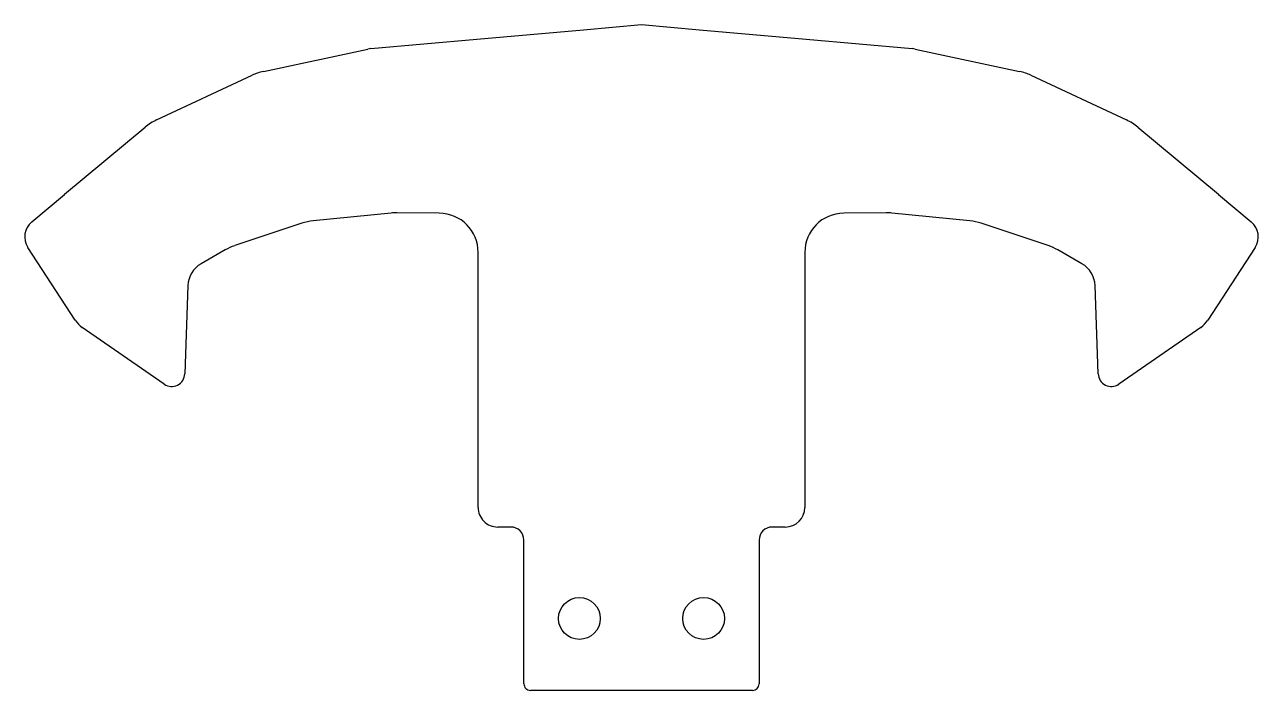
# Model space of a CAD drawing. Header units: millimetres. Extents: x -47.2 to 47.2, y -51 to 0.
import ezdxf

# ---------------------------------------------------------------- set-up
doc = ezdxf.new("R2010")
doc.units = ezdxf.units.MM

msp = doc.modelspace()

# ---------------------------------------------------------------- linework, layer by layer
for p, q in [((-4.438, -0.404, 0.005), (0, 0, 0.005)), ((0, 0, 0.005), (4.438, -0.404, 0.005)), ((-12.594, -1.114, 0.005), (-4.438, -0.404, 0.005)), ((4.438, -0.404, 0.005), (12.594, -1.114, 0.005)), ((-28.936, -3.585, 0.005), (-20.946, -1.868, 0.005)), ((-20.702, -1.831, 0.005), (-12.594, -1.114, 0.005)), ((12.594, -1.114, 0.005), (20.702, -1.831, 0.005)), ((20.946, -1.868, 0.005), (28.936, -3.585, 0.005)), ((-37.108, -7.294, 0.005), (-29.79, -3.872, 0.005)), ((29.79, -3.872, 0.005), (37.108, -7.294, 0.005)), ((-44.154, -12.984, 0.005), (-37.972, -7.842, 0.005)), ((37.972, -7.842, 0.005), (44.154, -12.984, 0.005)), ((-46.662, -15.089, 0.005), (-44.16, -12.99, 0.005)), ((-44.16, -12.99, 0.005), (-44.154, -12.984, 0.005)), ((44.154, -12.984, 0.005), (44.16, -12.99, 0.005)), ((44.16, -12.99, 0.005), (46.662, -15.089, 0.005)), ((-19.161, -14.423, 0.005), (-25.125, -15.016, 0.005)), ((-15.476, -14.43, 0.005), (-18.734, -14.404, 0.005)), ((18.734, -14.404, 0.005), (15.476, -14.43, 0.005)), ((25.125, -15.016, 0.005), (19.161, -14.423, 0.005)), ((-25.997, -15.202, 0.005), (-31.125, -16.915, 0.005)), ((31.125, -16.915, 0.005), (25.997, -15.202, 0.005)), ((-43.326, -22.617, 0.005), (-46.954, -17.058, 0.005)), ((-31.851, -17.241, 0.005), (-33.7, -18.304, 0.005)), ((-12.5, -36.95, 0.005), (-12.5, -17.43, 0.005)), ((12.5, -17.43, 0.005), (12.5, -36.95, 0.005)), ((33.7, -18.304, 0.005), (31.851, -17.241, 0.005)), ((46.954, -17.058, 0.005), (43.326, -22.617, 0.005)), ((-34.702, -19.966, 0.005), (-34.948, -26.725, 0.005)), ((34.948, -26.725, 0.005), (34.702, -19.966, 0.005)), ((-36.516, -27.511, 0.005), (-42.79, -23.168, 0.005)), ((42.79, -23.168, 0.005), (36.516, -27.511, 0.005)), ((-10, -38.45, 0.005), (-11, -38.45, 0.005)), ((11, -38.45, 0.005), (10, -38.45, 0.005)), ((-9, -50.45, 0.005), (-9, -39.45, 0.005)), ((9, -39.45, 0.005), (9, -50.45, 0.005)), ((8.5, -50.95, 0.005), (-8.5, -50.95, 0.005))]:
    msp.add_line(p, q)
for centre in [(-4.75, -45.45, 0.005), (4.75, -45.45, 0.005)]:
    msp.add_circle(centre, 1.6)
for centre, radius, start, end in [((-20.526, -3.823, 0.005), 2, 95.05444, 102.12657), ((20.526, -3.823, 0.005), 2, 77.87343, 84.94556), ((-28.095, -7.496, 0.005), 4, 102.12677, 115.0582), ((28.095, -7.496, 0.005), 4, 64.9418, 77.87323), ((-35.414, -10.917, 0.005), 4, 115.05837, 129.75398), ((35.414, -10.917, 0.005), 4, 50.24602, 64.94163), ((-45.698, -16.238, 0.005), 1.5, 130.00006, 213.12937), ((-24.729, -18.996, 0.005), 4, 95.67301, 108.47337), ((-18.766, -18.406, 0.005), 4.003, 89.53999, 95.67168), ((-15.5, -17.43, 0.005), 3, 0.00005, 89.5379), ((15.5, -17.43, 0.005), 3, 90.46195, 180.00012), ((18.766, -18.402, 0.005), 3.999, 84.32511, 90.46322), ((24.729, -18.996, 0.005), 4, 71.52793, 84.32568), ((45.698, -16.238, 0.005), 1.5, -33.12937, 49.99994), ((-29.857, -20.71, 0.005), 4, 108.47315, 119.88684), ((29.857, -20.709, 0.005), 4, 60.11252, 71.52749), ((-32.704, -20.038, 0.005), 2, 119.88677, 177.92095), ((32.704, -20.038, 0.005), 2, 2.07914, 60.11313), ((-41.651, -21.524, 0.005), 2, 213.12936, 235.30627), ((41.651, -21.524, 0.005), 2, 304.69373, 326.87064), ((-35.947, -26.689, 0.005), 1, 235.30641, 357.92037), ((35.947, -26.689, 0.005), 1, 182.07963, 304.69359), ((-11, -36.95, 0.005), 1.5, 179.99996, 270.00004), ((11, -36.95, 0.005), 1.5, 270.00002, 359.99998), ((-10, -39.45, 0.005), 1, -0.00004, 90.00004), ((10, -39.45, 0.005), 1, 89.99996, 180.00004), ((-8.5, -50.45, 0.005), 0.5, 179.99996, 270.00004), ((8.5, -50.45, 0.005), 0.5, 270.00015, 359.99985)]:
    msp.add_arc(centre, radius, start, end)

doc.saveas('drawing.dxf')
